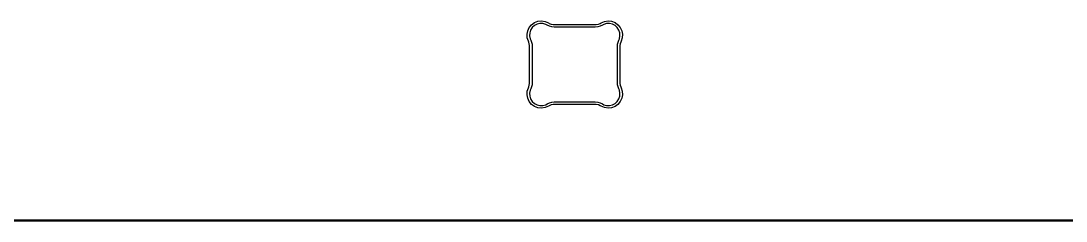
# Model space of a CAD drawing. Extents: x -0.9 to 12.5, y -6 to -2.
# Drawn here: x 0.849 to 2.442, y -5.967 to -5.662 of the extents above; entities that cross this region are included whole.
import ezdxf

# ---------------------------------------------------------------- set-up
doc = ezdxf.new("R2010")
doc.units = 0
doc.header["$MEASUREMENT"] = 0
doc.layers.add('BLACK', color=7, linetype='CONTINUOUS')

msp = doc.modelspace()

# ---------------------------------------------------------------- linework, layer by layer
at = {"layer": 'BLACK', "linetype": 'CONTINUOUS'}
for p, q in [((1.6234, -5.6723), (1.6269, -5.6681)), ((1.6269, -5.6681), (1.6314, -5.6649)), ((1.6313, -5.6694), (1.6279, -5.6725)), ((1.6353, -5.6673), (1.6313, -5.6694)), ((1.6314, -5.6649), (1.6366, -5.6629)), ((1.6397, -5.6662), (1.6353, -5.6673)), ((1.6366, -5.6629), (1.642, -5.6623)), ((1.6442, -5.6663), (1.6397, -5.6662)), ((1.642, -5.6623), (1.6475, -5.6631)), ((1.6486, -5.6676), (1.6442, -5.6663)), ((1.6475, -5.6631), (1.6525, -5.6653)), ((1.6506, -5.6687), (1.6486, -5.6676)), ((1.654, -5.6703), (1.6506, -5.6687)), ((1.6506, -5.6687), (1.6506, -5.6687)), ((1.6506, -5.6687), (1.6506, -5.6687)), ((1.6506, -5.6687), (1.6506, -5.6687)), ((1.6506, -5.6687), (1.6506, -5.6687)), ((1.6525, -5.6653), (1.6525, -5.6653)), ((1.6525, -5.6653), (1.6525, -5.6653)), ((1.6525, -5.6653), (1.6525, -5.6653)), ((1.6525, -5.6653), (1.6525, -5.6653)), ((1.6525, -5.6653), (1.6525, -5.6653)), ((1.6525, -5.6653), (1.6539, -5.6661)), ((1.6539, -5.6661), (1.6568, -5.6672)), ((1.6577, -5.6713), (1.654, -5.6703)), ((1.6568, -5.6672), (1.6599, -5.6677)), ((1.6615, -5.6717), (1.6577, -5.6713)), ((1.6599, -5.6677), (1.6615, -5.6677)), ((1.6615, -5.6677), (1.6615, -5.6677)), ((1.6615, -5.6677), (1.6615, -5.6677)), ((1.6615, -5.6677), (1.724, -5.6677)), ((1.724, -5.6717), (1.6615, -5.6717)), ((1.6615, -5.6717), (1.6615, -5.6717)), ((1.724, -5.6677), (1.724, -5.6677)), ((1.724, -5.6677), (1.724, -5.6677)), ((1.724, -5.6677), (1.724, -5.6677)), ((1.724, -5.6677), (1.7256, -5.6677)), ((1.7278, -5.6713), (1.724, -5.6717)), ((1.724, -5.6717), (1.724, -5.6717)), ((1.724, -5.6717), (1.724, -5.6717)), ((1.7256, -5.6677), (1.7287, -5.6672)), ((1.7315, -5.6703), (1.7278, -5.6713)), ((1.7287, -5.6672), (1.7316, -5.6661)), ((1.735, -5.6687), (1.7315, -5.6703)), ((1.7316, -5.6661), (1.733, -5.6653)), ((1.733, -5.6653), (1.738, -5.6631)), ((1.733, -5.6653), (1.733, -5.6653)), ((1.733, -5.6653), (1.733, -5.6653)), ((1.733, -5.6653), (1.733, -5.6653)), ((1.7369, -5.6676), (1.735, -5.6687)), ((1.735, -5.6687), (1.735, -5.6687)), ((1.735, -5.6687), (1.735, -5.6687)), ((1.735, -5.6687), (1.735, -5.6687)), ((1.7413, -5.6663), (1.7369, -5.6676)), ((1.738, -5.6631), (1.7435, -5.6623)), ((1.7458, -5.6662), (1.7413, -5.6663)), ((1.7435, -5.6623), (1.749, -5.6629)), ((1.7502, -5.6673), (1.7458, -5.6662)), ((1.749, -5.6629), (1.7541, -5.6649)), ((1.7542, -5.6694), (1.7502, -5.6673)), ((1.7541, -5.6649), (1.7586, -5.6681)), ((1.7576, -5.6725), (1.7542, -5.6694)), ((1.7586, -5.6681), (1.7621, -5.6723)), ((1.62, -5.6827), (1.621, -5.6773)), ((1.6204, -5.6882), (1.62, -5.6827)), ((1.621, -5.6773), (1.6234, -5.6723)), ((1.6241, -5.6806), (1.6238, -5.6852)), ((1.6238, -5.6852), (1.6247, -5.6896)), ((1.6255, -5.6763), (1.6241, -5.6806)), ((1.6279, -5.6725), (1.6255, -5.6763)), ((1.76, -5.6763), (1.7576, -5.6725)), ((1.7614, -5.6806), (1.76, -5.6763)), ((1.7608, -5.6896), (1.7617, -5.6852)), ((1.7617, -5.6852), (1.7614, -5.6806)), ((1.7621, -5.6723), (1.7645, -5.6773)), ((1.7645, -5.6773), (1.7655, -5.6827)), ((1.7655, -5.6827), (1.7651, -5.6882)), ((1.6221, -5.6934), (1.6204, -5.6882)), ((1.6227, -5.6946), (1.6221, -5.6934)), ((1.6221, -5.6934), (1.6221, -5.6934)), ((1.6235, -5.6971), (1.6227, -5.6946)), ((1.6239, -5.6997), (1.6235, -5.6971)), ((1.6239, -5.7011), (1.6239, -5.6997)), ((1.6239, -5.7564), (1.6239, -5.7011)), ((1.6239, -5.7011), (1.6239, -5.7011)), ((1.6247, -5.6896), (1.6257, -5.6917)), ((1.6257, -5.6917), (1.6268, -5.6947)), ((1.6268, -5.6947), (1.6276, -5.6978)), ((1.6276, -5.6978), (1.6278, -5.7011)), ((1.6278, -5.7011), (1.6278, -5.7011)), ((1.6278, -5.7011), (1.6278, -5.7011)), ((1.6278, -5.7011), (1.6278, -5.7011)), ((1.6278, -5.7011), (1.6278, -5.7564)), ((1.7577, -5.7011), (1.758, -5.6978)), ((1.7577, -5.7564), (1.7577, -5.7011)), ((1.7577, -5.7011), (1.7577, -5.7011)), ((1.7577, -5.7011), (1.7577, -5.7011)), ((1.758, -5.6978), (1.7587, -5.6947)), ((1.7587, -5.6947), (1.7599, -5.6917)), ((1.7599, -5.6917), (1.7608, -5.6896)), ((1.7599, -5.6917), (1.7599, -5.6917)), ((1.7599, -5.6917), (1.7599, -5.6917)), ((1.7599, -5.6917), (1.7599, -5.6917)), ((1.7599, -5.6917), (1.7599, -5.6917)), ((1.7599, -5.6917), (1.7599, -5.6917)), ((1.762, -5.6971), (1.7617, -5.6997)), ((1.7617, -5.6997), (1.7617, -5.7011)), ((1.7617, -5.7011), (1.7617, -5.7564)), ((1.7628, -5.6946), (1.762, -5.6971)), ((1.7634, -5.6934), (1.7628, -5.6946)), ((1.7651, -5.6882), (1.7634, -5.6934)), ((1.7634, -5.6934), (1.7634, -5.6934)), ((1.7634, -5.6934), (1.7634, -5.6934)), ((1.7634, -5.6934), (1.7634, -5.6934)), ((1.7634, -5.6934), (1.7634, -5.6934)), ((1.6204, -5.7693), (1.6221, -5.7641)), ((1.6221, -5.7641), (1.6227, -5.7629)), ((1.6221, -5.7641), (1.6221, -5.7641)), ((1.6221, -5.7641), (1.6221, -5.7641)), ((1.6221, -5.7641), (1.6221, -5.7641)), ((1.6221, -5.7641), (1.6221, -5.7641)), ((1.6227, -5.7629), (1.6235, -5.7604)), ((1.6235, -5.7604), (1.6239, -5.7577)), ((1.6239, -5.7577), (1.6239, -5.7564)), ((1.6239, -5.7564), (1.6239, -5.7564)), ((1.6256, -5.7658), (1.6247, -5.7678)), ((1.6257, -5.7658), (1.6256, -5.7658)), ((1.6268, -5.7628), (1.6257, -5.7658)), ((1.6257, -5.7658), (1.6257, -5.7658)), ((1.6257, -5.7658), (1.6257, -5.7658)), ((1.6257, -5.7658), (1.6257, -5.7658)), ((1.6257, -5.7658), (1.6257, -5.7658)), ((1.6276, -5.7596), (1.6268, -5.7628)), ((1.6278, -5.7564), (1.6276, -5.7596)), ((1.6278, -5.7564), (1.6278, -5.7564)), ((1.6278, -5.7564), (1.6278, -5.7564)), ((1.758, -5.7596), (1.7577, -5.7564)), ((1.7577, -5.7564), (1.7577, -5.7564)), ((1.7577, -5.7564), (1.7577, -5.7564)), ((1.7577, -5.7564), (1.7577, -5.7564)), ((1.7587, -5.7628), (1.758, -5.7596)), ((1.7599, -5.7658), (1.7587, -5.7628)), ((1.7608, -5.7678), (1.7599, -5.7658)), ((1.7599, -5.7658), (1.7599, -5.7658)), ((1.7599, -5.7658), (1.7599, -5.7658)), ((1.7617, -5.7564), (1.7617, -5.7564)), ((1.7617, -5.7564), (1.7617, -5.7577)), ((1.7617, -5.7577), (1.762, -5.7604)), ((1.762, -5.7604), (1.7628, -5.7629)), ((1.7628, -5.7629), (1.7634, -5.7641)), ((1.7634, -5.7641), (1.7634, -5.7641)), ((1.7634, -5.7641), (1.7634, -5.7641)), ((1.7634, -5.7641), (1.7651, -5.7693)), ((1.62, -5.7748), (1.6204, -5.7693)), ((1.621, -5.7802), (1.62, -5.7748)), ((1.6234, -5.7852), (1.621, -5.7802)), ((1.6247, -5.7678), (1.6238, -5.7723)), ((1.6238, -5.7723), (1.6241, -5.7768)), ((1.6241, -5.7768), (1.6255, -5.7811)), ((1.6255, -5.7811), (1.6279, -5.785)), ((1.7576, -5.785), (1.76, -5.7811)), ((1.76, -5.7811), (1.7614, -5.7768)), ((1.7617, -5.7723), (1.7608, -5.7678)), ((1.7614, -5.7768), (1.7617, -5.7723)), ((1.7645, -5.7802), (1.7621, -5.7852)), ((1.7655, -5.7748), (1.7645, -5.7802)), ((1.7651, -5.7693), (1.7655, -5.7748)), ((1.6269, -5.7894), (1.6234, -5.7852)), ((1.6314, -5.7926), (1.6269, -5.7894)), ((1.6279, -5.785), (1.6313, -5.788)), ((1.6313, -5.788), (1.6353, -5.7902)), ((1.6366, -5.7945), (1.6314, -5.7926)), ((1.6353, -5.7902), (1.6397, -5.7912)), ((1.642, -5.7951), (1.6366, -5.7945)), ((1.6397, -5.7912), (1.6442, -5.7912)), ((1.6475, -5.7943), (1.642, -5.7951)), ((1.6442, -5.7912), (1.6486, -5.7899)), ((1.6525, -5.7922), (1.6475, -5.7943)), ((1.6486, -5.7899), (1.6506, -5.7888)), ((1.6506, -5.7888), (1.654, -5.7872)), ((1.6506, -5.7888), (1.6506, -5.7888)), ((1.6539, -5.7914), (1.6525, -5.7922)), ((1.6525, -5.7922), (1.6525, -5.7922)), ((1.6525, -5.7922), (1.6525, -5.7922)), ((1.6568, -5.7903), (1.6539, -5.7914)), ((1.654, -5.7872), (1.6577, -5.7862)), ((1.6599, -5.7898), (1.6568, -5.7903)), ((1.6577, -5.7862), (1.6615, -5.7858)), ((1.6615, -5.7898), (1.6599, -5.7898)), ((1.6615, -5.7858), (1.6615, -5.7858)), ((1.6615, -5.7858), (1.6615, -5.7858)), ((1.6615, -5.7858), (1.6615, -5.7858)), ((1.6615, -5.7858), (1.724, -5.7858)), ((1.724, -5.7898), (1.6615, -5.7898)), ((1.6615, -5.7898), (1.6615, -5.7898)), ((1.6615, -5.7898), (1.6615, -5.7898)), ((1.724, -5.7858), (1.724, -5.7858)), ((1.724, -5.7858), (1.7278, -5.7862)), ((1.7256, -5.7898), (1.724, -5.7898)), ((1.724, -5.7898), (1.724, -5.7898)), ((1.724, -5.7898), (1.724, -5.7898)), ((1.7287, -5.7903), (1.7256, -5.7898)), ((1.7278, -5.7862), (1.7315, -5.7872)), ((1.7316, -5.7914), (1.7287, -5.7903)), ((1.7315, -5.7872), (1.735, -5.7888)), ((1.733, -5.7922), (1.7316, -5.7914)), ((1.738, -5.7943), (1.733, -5.7922)), ((1.733, -5.7922), (1.733, -5.7922)), ((1.733, -5.7922), (1.733, -5.7922)), ((1.733, -5.7922), (1.733, -5.7922)), ((1.733, -5.7922), (1.733, -5.7922)), ((1.733, -5.7922), (1.733, -5.7922)), ((1.735, -5.7888), (1.735, -5.7888)), ((1.735, -5.7888), (1.735, -5.7888)), ((1.735, -5.7888), (1.735, -5.7888)), ((1.735, -5.7888), (1.735, -5.7888)), ((1.735, -5.7888), (1.7369, -5.7899)), ((1.7369, -5.7899), (1.7413, -5.7912)), ((1.7435, -5.7951), (1.738, -5.7943)), ((1.7413, -5.7912), (1.7458, -5.7912)), ((1.749, -5.7945), (1.7435, -5.7951)), ((1.7458, -5.7912), (1.7502, -5.7902)), ((1.7541, -5.7926), (1.749, -5.7945)), ((1.7502, -5.7902), (1.7542, -5.788)), ((1.7586, -5.7894), (1.7541, -5.7926)), ((1.7542, -5.788), (1.7576, -5.785)), ((1.7621, -5.7852), (1.7586, -5.7894)), ((12.4961, -5.9671), (-0.9213, -5.9671)), ((-0.9203, -5.9652), (12.4951, -5.9652))]:
    msp.add_line(p, q, dxfattribs=at)

doc.saveas('drawing.dxf')
